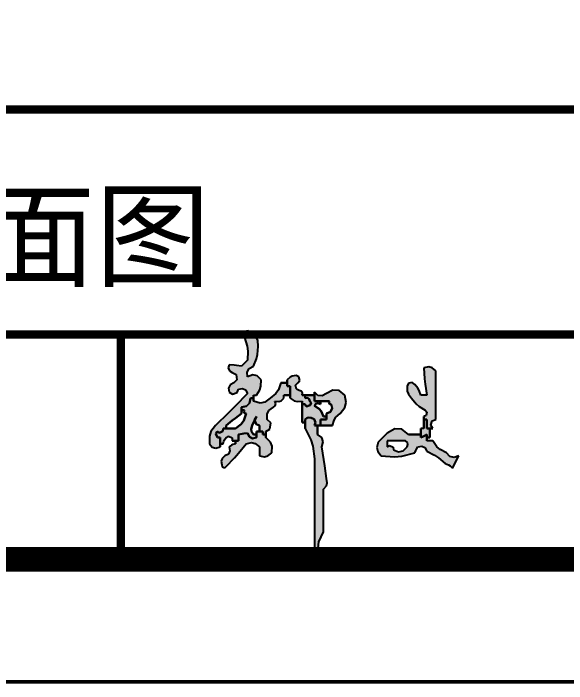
# Model space of a CAD drawing. Header units: millimetres. Extents: x -255 to 9196, y 129 to 426.
# Drawn here: x 4341.2 to 4363.78, y 129.26 to 156.65 of the extents above; entities that cross this region are included whole.
import ezdxf
from ezdxf.enums import TextEntityAlignment as Align

# ---------------------------------------------------------------- set-up
doc = ezdxf.new("R2010")
doc.units = ezdxf.units.MM
doc.layers.add('不打印', color=7, linetype='Continuous', plot=False)
doc.layers.add('地质-图框', color=7, linetype='Continuous')
doc.styles.get("Standard").update_dxf_attribs({"font": 'simfang_0.ttf', "height": 2.5})

# ---------------------------------------------------------------- blocks, each defined once
blk = doc.blocks.new('zhengyi')
h = blk.add_hatch(color=256)
h.dxf.hatch_style = 1
h.paths.add_polyline_path([(256.6931, 181.627), (256.7081, 181.638), (256.7147, 181.6434), (256.7166, 181.6509), (256.7133, 181.6588), (256.7264, 181.6573), (256.735, 181.6602), (256.7446, 181.6692), (256.7446, 181.6734), (256.7446, 181.6755), (256.7446, 181.6797), (256.7654, 181.6797), (256.7654, 181.7109), (256.7613, 181.7109), (256.7592, 181.7109), (256.755, 181.7109), (256.755, 181.7213), (256.7342, 181.7213), (256.7253, 181.6975), (256.7171, 181.6857), (256.6977, 181.6692), (256.679, 181.6554), (256.6628, 181.6525), (256.6404, 181.6588), (256.6404, 181.6692), (256.63, 181.6692), (256.6264, 181.6519), (256.6161, 181.6415), (256.5987, 181.638), (256.5987, 181.6276), (256.6092, 181.6276), (256.6068, 181.6236), (256.6097, 181.6176), (256.6144, 181.6171), (256.6071, 181.5928), (256.5983, 181.5802), (256.5779, 181.5651), (256.5466, 181.5651), (256.5362, 181.5651), (256.5352, 181.5558), (256.5234, 181.5499), (256.5154, 181.5546), (256.5106, 181.5466), (256.5165, 181.5348), (256.5258, 181.5338), (256.5258, 181.513), (256.5362, 181.513), (256.5387, 181.5219), (256.5409, 181.5264), (256.5466, 181.5338), (256.5547, 181.5386), (256.5665, 181.5326), (256.5675, 181.5234), (256.5883, 181.5234), (256.5883, 181.5317), (256.5883, 181.5359), (256.5883, 181.5442), (256.6007, 181.5469), (256.607, 181.5479), (256.6196, 181.5494), (256.6259, 181.537), (256.6371, 181.5314), (256.6508, 181.5338), (256.6508, 181.5442), (256.6404, 181.5442), (256.633, 181.5545), (256.6316, 181.5633), (256.6352, 181.5755), (256.6414, 181.588), (256.6443, 181.5937), (256.6436, 181.5957), (256.6508, 181.6067), (256.6446, 181.5942), (256.6443, 181.5937), (256.6489, 181.58), (256.6612, 181.5755), (256.6612, 181.5546), (256.6717, 181.5546), (256.6717, 181.5505), (256.6717, 181.5484), (256.6717, 181.5442), (256.6821, 181.5442), (256.6821, 181.5546), (256.6966, 181.563), (256.6993, 181.5846), (256.6873, 181.5963), (256.6871, 181.6149)])
h.paths.add_polyline_path([(256.6664, 181.7317), (256.6531, 181.7455), (256.6375, 181.749), (256.6196, 181.7422), (256.6185, 181.7589), (256.6254, 181.7711), (256.6404, 181.7786), (256.6503, 181.8046), (256.6535, 181.8187), (256.656, 181.8463), (256.6549, 181.8678), (256.6476, 181.881), (256.63, 181.8932), (256.6219, 181.9001), (256.6087, 181.8975), (256.6039, 181.888), (256.6016, 181.884), (256.6045, 181.8781), (256.6092, 181.8776), (256.6189, 181.8476), (256.6211, 181.831), (256.6196, 181.7995), (256.6112, 181.7911), (256.6071, 181.787), (256.5987, 181.7786), (256.5822, 181.7817), (256.5738, 181.7827), (256.5571, 181.7838), (256.553, 181.7734), (256.5573, 181.7625), (256.5675, 181.7578), (256.5804, 181.7507), (256.5831, 181.7317), (256.5727, 181.7213), (256.5602, 181.715), (256.5547, 181.7038), (256.5571, 181.6901), (256.5681, 181.6829), (256.5838, 181.6881), (256.5883, 181.7005), (256.6021, 181.7029), (256.6132, 181.6973), (256.6196, 181.6849), (256.5758, 181.6411), (256.5539, 181.6192), (256.5102, 181.5755), (256.4943, 181.5544), (256.4893, 181.5393), (256.4893, 181.513), (256.4988, 181.5011), (256.5115, 181.4975), (256.5258, 181.5025), (256.5258, 181.5338), (256.5165, 181.5348), (256.5106, 181.5466), (256.5154, 181.5546), (256.5234, 181.5499), (256.5352, 181.5558), (256.5362, 181.5651), (256.5466, 181.5651), (256.5466, 181.5755), (256.5675, 181.5921), (256.5779, 181.6005), (256.5987, 181.6171), (256.5987, 181.6276), (256.5987, 181.638), (256.6161, 181.6415), (256.6264, 181.6519), (256.63, 181.6692), (256.6404, 181.6692), (256.6404, 181.6797), (256.6446, 181.6797), (256.6467, 181.6797), (256.6508, 181.6797), (256.6621, 181.6982), (256.6657, 181.71)])
h.paths.add_polyline_path([(256.6985, 181.5185), (256.6821, 181.5338), (256.6821, 181.5442), (256.6717, 181.5442), (256.6717, 181.5484), (256.6717, 181.5505), (256.6717, 181.5546), (256.6508, 181.5546), (256.6508, 181.5442), (256.6508, 181.5338), (256.6371, 181.5314), (256.6259, 181.537), (256.6196, 181.5494), (256.607, 181.5479), (256.6007, 181.5469), (256.5883, 181.5442), (256.5883, 181.5359), (256.5883, 181.5317), (256.5883, 181.5234), (256.5779, 181.5234), (256.5779, 181.513), (256.5689, 181.5105), (256.5644, 181.5083), (256.5571, 181.5025), (256.5595, 181.4888), (256.5539, 181.4776), (256.5414, 181.4713), (256.5323, 181.4618), (256.5294, 181.4531), (256.531, 181.44), (256.5326, 181.4336), (256.5415, 181.4307), (256.5466, 181.4348), (256.5751, 181.4648), (256.5887, 181.4805), (256.6144, 181.513), (256.6331, 181.5171), (256.646, 181.5142), (256.6612, 181.5025), (256.6612, 181.49), (256.6612, 181.4838), (256.6612, 181.4713), (256.6781, 181.468), (256.6896, 181.4709), (256.7029, 181.4817), (256.7042, 181.5041)])
h.paths.add_polyline_path([(256.8718, 181.6241), (256.8647, 181.6325), (256.8488, 181.6432), (256.8542, 181.6498), (256.8617, 181.6517), (256.8696, 181.6484), (256.8696, 181.6588), (256.8488, 181.6588), (256.8488, 181.6797), (256.8175, 181.6797), (256.8175, 181.6692), (256.8249, 181.6705), (256.8314, 181.6661), (256.8331, 181.6588), (256.8373, 181.6537), (256.8343, 181.6448), (256.8279, 181.6432), (256.8239, 181.6409), (256.8181, 181.6438), (256.8175, 181.6484), (256.8071, 181.6484), (256.8071, 181.5859), (256.8175, 181.5859), (256.8175, 181.5963), (256.8242, 181.6017), (256.8299, 181.6031), (256.8383, 181.6015), (256.8485, 181.5968), (256.8529, 181.5859), (256.8488, 181.5755), (256.8696, 181.5755), (256.8696, 181.5963), (256.8779, 181.5963), (256.8821, 181.5963), (256.8904, 181.5963), (256.8904, 181.6067), (256.88, 181.6067)])
h.paths.add_polyline_path([(256.8314, 181.6661), (256.8249, 181.6705), (256.8175, 181.6692), (256.8175, 181.6797), (256.8071, 181.6797), (256.8083, 181.6871), (256.804, 181.6936), (256.7967, 181.6953), (256.7872, 181.7), (256.7845, 181.7133), (256.7915, 181.7213), (256.7984, 181.7293), (256.7958, 181.7426), (256.7863, 181.7474), (256.7726, 181.7445), (256.7655, 181.7409), (256.755, 181.7317), (256.755, 181.7109), (256.7592, 181.7109), (256.7613, 181.7109), (256.7654, 181.7109), (256.7654, 181.6797), (256.7654, 181.6692), (256.78, 181.6601), (256.79, 181.6576), (256.8071, 181.6588), (256.8071, 181.6484), (256.8175, 181.6484), (256.8181, 181.6438), (256.8239, 181.6409), (256.8279, 181.6432), (256.8343, 181.6448), (256.8373, 181.6537), (256.8331, 181.6588)])
h.paths.add_polyline_path([(256.9529, 181.6797), (256.9333, 181.6953), (256.9124, 181.697), (256.8904, 181.6849), (256.8757, 181.6768), (256.8611, 181.6786), (256.8488, 181.6901), (256.8488, 181.6588), (256.9009, 181.6588), (256.8985, 181.6548), (256.9014, 181.6489), (256.9061, 181.6484), (256.9101, 181.635), (256.9036, 181.622), (256.8904, 181.6171), (256.8904, 181.6067), (256.8904, 181.5963), (256.8821, 181.5963), (256.8779, 181.5963), (256.8696, 181.5963), (256.8696, 181.5755), (256.9113, 181.5755), (256.9168, 181.5943), (256.9228, 181.6039), (256.9373, 181.6171), (256.9534, 181.6373), (256.9577, 181.6543)])
h.paths.add_polyline_path([(256.8792, 181.5198), (256.8738, 181.5341), (256.8592, 181.5442), (256.8592, 181.5755), (256.8488, 181.5755), (256.8529, 181.5859), (256.8485, 181.5968), (256.8383, 181.6015), (256.8299, 181.6031), (256.8242, 181.6017), (256.8175, 181.5963), (256.8175, 181.5859), (256.8175, 181.5651), (256.8372, 181.5262), (256.8438, 181.5041), (256.8488, 181.4609), (256.8488, 181.3234), (256.8488, 181.2546), (256.8488, 181.1171), (256.8571, 181.1171), (256.8613, 181.1171), (256.8696, 181.1171), (256.8621, 181.1541), (256.8646, 181.1764), (256.88, 181.2108), (256.88, 181.2692), (256.88, 181.2983), (256.88, 181.3567), (256.8899, 181.3682), (256.8928, 181.3782), (256.8904, 181.3932), (256.8842, 181.4369), (256.8811, 181.4588), (256.8748, 181.5025)])
h.paths.add_polyline_path([(257.2342, 181.5442), (257.2259, 181.54), (257.2217, 181.538), (257.2134, 181.5338), (257.2134, 181.5442), (257.1717, 181.5442), (257.1488, 181.5623), (257.1241, 181.5641), (257.0988, 181.5494), (257.0863, 181.5369), (257.08, 181.5307), (257.0675, 181.5182), (257.0634, 181.4994), (257.0663, 181.4865), (257.078, 181.4713), (257.1239, 181.4678), (257.1481, 181.47), (257.1926, 181.4817), (257.1967, 181.49), (257.1988, 181.4942), (257.203, 181.5025), (257.2168, 181.5049), (257.2279, 181.4994), (257.2342, 181.4869), (257.261, 181.4733), (257.2739, 181.4647), (257.2967, 181.4452), (257.3081, 181.4409), (257.3137, 181.4376), (257.3228, 181.4296), (257.3311, 181.4463), (257.3353, 181.4546), (257.3436, 181.4713), (257.3275, 181.4654), (257.3134, 181.4689), (257.302, 181.4817), (257.2796, 181.493), (257.269, 181.5025), (257.2551, 181.5234), (257.2467, 181.5234), (257.2426, 181.5234), (257.2342, 181.5234)])
h.paths.add_polyline_path([(257.1677, 181.5176), (257.1695, 181.5106), (257.1665, 181.5025), (257.1531, 181.4888), (257.1376, 181.4853), (257.1196, 181.4921), (257.1186, 181.5014), (257.1068, 181.5073), (257.0988, 181.5025), (257.0988, 181.5109), (257.0988, 181.515), (257.0988, 181.5234), (257.1238, 181.5234), (257.1363, 181.5234), (257.1613, 181.5234)], flags=16)
h.paths.add_polyline_path([(257.2655, 181.663), (257.2655, 181.6963), (257.2655, 181.763), (257.2522, 181.7738), (257.2407, 181.7767), (257.2238, 181.7734), (257.2268, 181.7358), (257.2289, 181.717), (257.2342, 181.6797), (257.2259, 181.6797), (257.2217, 181.6797), (257.2134, 181.6797), (257.2078, 181.6955), (257.2034, 181.7033), (257.1926, 181.7161), (257.1845, 181.7231), (257.1712, 181.7204), (257.1665, 181.7109), (257.1673, 181.6931), (257.171, 181.6831), (257.1821, 181.6692), (257.1979, 181.6497), (257.2078, 181.6409), (257.229, 181.6276), (257.2347, 181.6211), (257.2319, 181.6097), (257.2238, 181.6067), (257.2238, 181.5963), (257.2342, 181.5963), (257.2342, 181.5838), (257.2342, 181.5776), (257.2342, 181.5651), (257.2551, 181.5651), (257.2479, 181.5761), (257.2531, 181.5918), (257.2655, 181.5963)])
h.paths.add_polyline_path([(257.2447, 181.5651), (257.2342, 181.5651), (257.2342, 181.5776), (257.2342, 181.5838), (257.2342, 181.5963), (257.2238, 181.5963), (257.2238, 181.5651), (257.2197, 181.5651), (257.2176, 181.5651), (257.2134, 181.5651), (257.2134, 181.5338), (257.2217, 181.538), (257.2259, 181.54), (257.2342, 181.5442), (257.2342, 181.5338), (257.2447, 181.5338)])
for p, q in [((256.6087, 181.8975), (256.6039, 181.888)), ((256.6219, 181.9001), (256.6087, 181.8975)), ((256.63, 181.8932), (256.6219, 181.9001)), ((256.6476, 181.881), (256.63, 181.8932)), ((256.6039, 181.888), (256.6016, 181.884)), ((256.6016, 181.884), (256.6045, 181.8781)), ((256.6045, 181.8781), (256.6092, 181.8776)), ((256.6092, 181.8776), (256.6189, 181.8476)), ((256.6549, 181.8678), (256.6476, 181.881)), ((256.656, 181.8463), (256.6549, 181.8678)), ((256.6189, 181.8476), (256.6211, 181.831)), ((256.6535, 181.8187), (256.656, 181.8463)), ((256.6211, 181.831), (256.6196, 181.7995)), ((256.6196, 181.7995), (256.6112, 181.7911)), ((256.6404, 181.7786), (256.6503, 181.8046)), ((256.6503, 181.8046), (256.6535, 181.8187)), ((256.5571, 181.7838), (256.553, 181.7734)), ((256.5738, 181.7827), (256.5571, 181.7838)), ((256.5822, 181.7817), (256.5738, 181.7827)), ((256.5987, 181.7786), (256.5822, 181.7817)), ((256.6071, 181.787), (256.5987, 181.7786)), ((256.6112, 181.7911), (256.6071, 181.787)), ((256.6254, 181.7711), (256.6404, 181.7786)), ((257.2407, 181.7767), (257.2238, 181.7734)), ((257.2522, 181.7738), (257.2407, 181.7767)), ((257.2655, 181.763), (257.2522, 181.7738)), ((256.553, 181.7734), (256.5573, 181.7625)), ((256.5573, 181.7625), (256.5675, 181.7578)), ((256.5675, 181.7578), (256.5804, 181.7507)), ((256.5804, 181.7507), (256.5831, 181.7317)), ((256.6185, 181.7589), (256.6254, 181.7711)), ((256.6196, 181.7422), (256.6185, 181.7589)), ((257.2238, 181.7734), (257.2268, 181.7358)), ((257.2655, 181.6963), (257.2655, 181.763)), ((256.5831, 181.7317), (256.5727, 181.7213)), ((256.6375, 181.749), (256.6196, 181.7422)), ((256.6531, 181.7455), (256.6375, 181.749)), ((256.6664, 181.7317), (256.6531, 181.7455)), ((256.6657, 181.71), (256.6664, 181.7317)), ((256.7655, 181.7409), (256.755, 181.7317)), ((256.755, 181.7317), (256.755, 181.7109)), ((256.755, 181.7109), (256.755, 181.7317)), ((256.755, 181.7317), (256.755, 181.7109)), ((256.7726, 181.7445), (256.7655, 181.7409)), ((256.7863, 181.7474), (256.7726, 181.7445)), ((256.7958, 181.7426), (256.7863, 181.7474)), ((256.7915, 181.7213), (256.7984, 181.7293)), ((256.7984, 181.7293), (256.7958, 181.7426)), ((257.2268, 181.7358), (257.2289, 181.717)), ((256.5602, 181.715), (256.5547, 181.7038)), ((256.5727, 181.7213), (256.5602, 181.715)), ((256.6621, 181.6982), (256.6657, 181.71)), ((256.7342, 181.7213), (256.7253, 181.6975)), ((256.755, 181.7213), (256.7342, 181.7213)), ((256.7342, 181.7213), (256.755, 181.7213)), ((256.755, 181.7213), (256.7342, 181.7213)), ((256.755, 181.7109), (256.755, 181.7213)), ((256.755, 181.7213), (256.755, 181.7109)), ((256.755, 181.7109), (256.755, 181.7213)), ((256.755, 181.7109), (256.7592, 181.7109)), ((256.7592, 181.7109), (256.755, 181.7109)), ((256.7592, 181.7109), (256.7613, 181.7109)), ((256.7613, 181.7109), (256.7592, 181.7109)), ((256.7613, 181.7109), (256.7654, 181.7109)), ((256.7654, 181.7109), (256.7613, 181.7109)), ((256.7654, 181.7109), (256.7654, 181.6692)), ((256.7654, 181.6692), (256.7654, 181.7109)), ((256.7654, 181.7109), (256.7654, 181.6692)), ((256.7654, 181.6797), (256.7654, 181.7109)), ((256.7654, 181.7109), (256.7654, 181.6797)), ((256.7654, 181.6797), (256.7654, 181.7109)), ((256.7845, 181.7133), (256.7915, 181.7213)), ((256.7872, 181.7), (256.7845, 181.7133)), ((257.1712, 181.7204), (257.1665, 181.7109)), ((257.1665, 181.7109), (257.1673, 181.6931)), ((257.1845, 181.7231), (257.1712, 181.7204)), ((257.1926, 181.7161), (257.1845, 181.7231)), ((257.2034, 181.7033), (257.1926, 181.7161)), ((257.2289, 181.717), (257.2342, 181.6797)), ((256.5547, 181.7038), (256.5571, 181.6901)), ((256.5571, 181.6901), (256.5681, 181.6829)), ((256.5681, 181.6829), (256.5838, 181.6881)), ((256.6196, 181.6849), (256.5758, 181.6411)), ((256.5838, 181.6881), (256.5883, 181.7005)), ((256.5883, 181.7005), (256.6021, 181.7029)), ((256.6021, 181.7029), (256.6132, 181.6973)), ((256.6132, 181.6973), (256.6196, 181.6849)), ((256.6508, 181.6797), (256.6621, 181.6982)), ((256.7171, 181.6857), (256.6977, 181.6692)), ((256.7253, 181.6975), (256.7171, 181.6857)), ((256.7967, 181.6953), (256.7872, 181.7)), ((256.804, 181.6936), (256.7967, 181.6953)), ((256.8083, 181.6871), (256.804, 181.6936)), ((256.8071, 181.6797), (256.8083, 181.6871)), ((256.8611, 181.6786), (256.8488, 181.6901)), ((256.8488, 181.6901), (256.8488, 181.6588)), ((256.8488, 181.6588), (256.8488, 181.6901)), ((256.8488, 181.6901), (256.8488, 181.6588)), ((256.8904, 181.6849), (256.8757, 181.6768)), ((256.9124, 181.697), (256.8904, 181.6849)), ((256.9333, 181.6953), (256.9124, 181.697)), ((256.9529, 181.6797), (256.9333, 181.6953)), ((257.1673, 181.6931), (257.171, 181.6831)), ((257.171, 181.6831), (257.1821, 181.6692)), ((257.2078, 181.6955), (257.2034, 181.7033)), ((257.2134, 181.6797), (257.2078, 181.6955)), ((257.2655, 181.663), (257.2655, 181.6963)), ((256.63, 181.6692), (256.6264, 181.6519)), ((256.6264, 181.6519), (256.63, 181.6692)), ((256.6404, 181.6692), (256.63, 181.6692)), ((256.63, 181.6692), (256.6404, 181.6692)), ((256.6404, 181.6692), (256.63, 181.6692)), ((256.63, 181.6692), (256.6404, 181.6692)), ((256.6404, 181.6692), (256.63, 181.6692)), ((256.63, 181.6692), (256.6404, 181.6692)), ((256.6404, 181.6692), (256.6404, 181.6797)), ((256.6404, 181.6797), (256.6404, 181.6692)), ((256.6404, 181.6692), (256.6404, 181.6797)), ((256.6404, 181.6797), (256.6446, 181.6797)), ((256.6404, 181.6588), (256.6404, 181.6692)), ((256.6404, 181.6692), (256.6404, 181.6588)), ((256.6404, 181.6588), (256.6404, 181.6692)), ((256.6628, 181.6525), (256.6404, 181.6588)), ((256.6446, 181.6797), (256.6467, 181.6797)), ((256.6467, 181.6797), (256.6508, 181.6797)), ((256.6977, 181.6692), (256.679, 181.6554)), ((256.7166, 181.6509), (256.7133, 181.6588)), ((256.7133, 181.6588), (256.7264, 181.6573)), ((256.7264, 181.6573), (256.735, 181.6602)), ((256.735, 181.6602), (256.7446, 181.6692)), ((256.7446, 181.6755), (256.7446, 181.6797)), ((256.7446, 181.6797), (256.7654, 181.6797)), ((256.7654, 181.6797), (256.7446, 181.6797)), ((256.7446, 181.6797), (256.7654, 181.6797)), ((256.7446, 181.6734), (256.7446, 181.6755)), ((256.7446, 181.6692), (256.7446, 181.6734)), ((256.7654, 181.6692), (256.78, 181.6601)), ((256.78, 181.6601), (256.79, 181.6576)), ((256.79, 181.6576), (256.8071, 181.6588)), ((256.8175, 181.6797), (256.8071, 181.6797)), ((256.8071, 181.6797), (256.8175, 181.6797)), ((256.8175, 181.6797), (256.8071, 181.6797)), ((256.8071, 181.6588), (256.8071, 181.6484)), ((256.8071, 181.6484), (256.8071, 181.6588)), ((256.8071, 181.6588), (256.8071, 181.6484)), ((256.8488, 181.6797), (256.8175, 181.6797)), ((256.8175, 181.6797), (256.8488, 181.6797)), ((256.8488, 181.6797), (256.8175, 181.6797)), ((256.8175, 181.6797), (256.8175, 181.6692)), ((256.8175, 181.6692), (256.8175, 181.6797)), ((256.8175, 181.6797), (256.8175, 181.6692)), ((256.8175, 181.6692), (256.8175, 181.6797)), ((256.8175, 181.6797), (256.8175, 181.6692)), ((256.8175, 181.6692), (256.8175, 181.6797)), ((256.8175, 181.6692), (256.8249, 181.6705)), ((256.8249, 181.6705), (256.8175, 181.6692)), ((256.8249, 181.6705), (256.8314, 181.6661)), ((256.8314, 181.6661), (256.8249, 181.6705)), ((256.8314, 181.6661), (256.8331, 181.6588)), ((256.8331, 181.6588), (256.8314, 181.6661)), ((256.8331, 181.6588), (256.8373, 181.6537)), ((256.8373, 181.6537), (256.8331, 181.6588)), ((256.8488, 181.6588), (256.8488, 181.6797)), ((256.8488, 181.6797), (256.8488, 181.6588)), ((256.8488, 181.6588), (256.8488, 181.6797)), ((256.8696, 181.6588), (256.8488, 181.6588)), ((256.8488, 181.6588), (256.8696, 181.6588)), ((256.8696, 181.6588), (256.8488, 181.6588)), ((256.8488, 181.6588), (256.9009, 181.6588)), ((256.9009, 181.6588), (256.8488, 181.6588)), ((256.8488, 181.6588), (256.9009, 181.6588)), ((256.8757, 181.6768), (256.8611, 181.6786)), ((256.8696, 181.6484), (256.8696, 181.6588)), ((256.8696, 181.6588), (256.8696, 181.6484)), ((256.8696, 181.6484), (256.8696, 181.6588)), ((256.9009, 181.6588), (256.8696, 181.6588)), ((256.8696, 181.6588), (256.9009, 181.6588)), ((256.9009, 181.6588), (256.8696, 181.6588)), ((256.8696, 181.6588), (256.8696, 181.6484)), ((256.8696, 181.6484), (256.8696, 181.6588)), ((256.8696, 181.6588), (256.8696, 181.6484)), ((256.9009, 181.6588), (256.8985, 181.6548)), ((256.8985, 181.6548), (256.9009, 181.6588)), ((256.9577, 181.6543), (256.9529, 181.6797)), ((257.1821, 181.6692), (257.1979, 181.6497)), ((257.2217, 181.6797), (257.2134, 181.6797)), ((257.2259, 181.6797), (257.2217, 181.6797)), ((257.2342, 181.6797), (257.2259, 181.6797)), ((257.2655, 181.5963), (257.2655, 181.663)), ((256.5758, 181.6411), (256.5539, 181.6192)), ((256.6161, 181.6415), (256.5987, 181.638)), ((256.5987, 181.638), (256.6161, 181.6415)), ((256.5987, 181.638), (256.5987, 181.6276)), ((256.5987, 181.6276), (256.5987, 181.638)), ((256.5987, 181.638), (256.5987, 181.6276)), ((256.5987, 181.6171), (256.5987, 181.638)), ((256.5987, 181.638), (256.5987, 181.6171)), ((256.5987, 181.6171), (256.5987, 181.638)), ((256.6264, 181.6519), (256.6161, 181.6415)), ((256.6161, 181.6415), (256.6264, 181.6519)), ((256.679, 181.6554), (256.6628, 181.6525)), ((256.6931, 181.627), (256.7081, 181.638)), ((256.7081, 181.638), (256.7147, 181.6434)), ((256.7147, 181.6434), (256.7166, 181.6509)), ((256.8175, 181.6484), (256.8071, 181.6484)), ((256.8071, 181.6484), (256.8175, 181.6484)), ((256.8175, 181.6484), (256.8071, 181.6484)), ((256.8071, 181.6484), (256.8071, 181.5859)), ((256.8071, 181.5859), (256.8071, 181.6484)), ((256.8071, 181.6484), (256.8071, 181.5859)), ((256.8071, 181.6484), (256.8175, 181.6484)), ((256.8175, 181.6484), (256.8071, 181.6484)), ((256.8071, 181.6484), (256.8175, 181.6484)), ((256.8181, 181.6438), (256.8175, 181.6484)), ((256.8175, 181.6484), (256.8181, 181.6438)), ((256.8239, 181.6409), (256.8181, 181.6438)), ((256.8181, 181.6438), (256.8239, 181.6409)), ((256.8279, 181.6432), (256.8239, 181.6409)), ((256.8239, 181.6409), (256.8279, 181.6432)), ((256.8343, 181.6448), (256.8279, 181.6432)), ((256.8279, 181.6432), (256.8343, 181.6448)), ((256.8373, 181.6537), (256.8343, 181.6448)), ((256.8343, 181.6448), (256.8373, 181.6537)), ((256.8488, 181.6432), (256.8542, 181.6498)), ((256.8542, 181.6498), (256.8488, 181.6432)), ((256.8647, 181.6325), (256.8488, 181.6432)), ((256.8488, 181.6432), (256.8647, 181.6325)), ((256.8542, 181.6498), (256.8617, 181.6517)), ((256.8617, 181.6517), (256.8542, 181.6498)), ((256.8617, 181.6517), (256.8696, 181.6484)), ((256.8696, 181.6484), (256.8617, 181.6517)), ((256.8985, 181.6548), (256.9014, 181.6489)), ((256.9014, 181.6489), (256.8985, 181.6548)), ((256.9014, 181.6489), (256.9061, 181.6484)), ((256.9061, 181.6484), (256.9014, 181.6489)), ((256.9061, 181.6484), (256.9101, 181.635)), ((256.9101, 181.635), (256.9061, 181.6484)), ((256.9373, 181.6171), (256.9534, 181.6373)), ((256.9534, 181.6373), (256.9577, 181.6543)), ((257.1979, 181.6497), (257.2078, 181.6409)), ((257.2078, 181.6409), (257.229, 181.6276)), ((256.5539, 181.6192), (256.5102, 181.5755)), ((256.5779, 181.6005), (256.5987, 181.6171)), ((256.5987, 181.6171), (256.5779, 181.6005)), ((256.5987, 181.6276), (256.6092, 181.6276)), ((256.6092, 181.6276), (256.5987, 181.6276)), ((256.5987, 181.6276), (256.6092, 181.6276)), ((256.6092, 181.6276), (256.5987, 181.6276)), ((256.5987, 181.6276), (256.6092, 181.6276)), ((256.6092, 181.6276), (256.5987, 181.6276)), ((256.5987, 181.6276), (256.5987, 181.6171)), ((256.5987, 181.6171), (256.5987, 181.6276)), ((256.5987, 181.6276), (256.5987, 181.6171)), ((256.6092, 181.6276), (256.6068, 181.6236)), ((256.6068, 181.6236), (256.6092, 181.6276)), ((256.6068, 181.6236), (256.6097, 181.6176)), ((256.6097, 181.6176), (256.6068, 181.6236)), ((256.6144, 181.6171), (256.6071, 181.5928)), ((256.6071, 181.5928), (256.6144, 181.6171)), ((256.6097, 181.6176), (256.6144, 181.6171)), ((256.6144, 181.6171), (256.6097, 181.6176)), ((256.6871, 181.6149), (256.6931, 181.627)), ((256.6873, 181.5963), (256.6871, 181.6149)), ((256.8718, 181.6241), (256.8647, 181.6325)), ((256.8647, 181.6325), (256.8718, 181.6241)), ((256.88, 181.6067), (256.8718, 181.6241)), ((256.8718, 181.6241), (256.88, 181.6067)), ((256.9036, 181.622), (256.8904, 181.6171)), ((256.8904, 181.6171), (256.9036, 181.622)), ((256.8904, 181.6171), (256.8904, 181.5963)), ((256.8904, 181.5963), (256.8904, 181.6171)), ((256.8904, 181.6171), (256.8904, 181.5963)), ((256.8904, 181.6067), (256.8904, 181.6171)), ((256.8904, 181.6171), (256.8904, 181.6067)), ((256.8904, 181.6067), (256.8904, 181.6171)), ((256.9101, 181.635), (256.9036, 181.622)), ((256.9036, 181.622), (256.9101, 181.635)), ((256.9228, 181.6039), (256.9373, 181.6171)), ((257.229, 181.6276), (257.2347, 181.6211)), ((257.2347, 181.6211), (257.2319, 181.6097)), ((256.5466, 181.5755), (256.5675, 181.5921)), ((256.5675, 181.5921), (256.5466, 181.5755)), ((256.5675, 181.5921), (256.5779, 181.6005)), ((256.5779, 181.6005), (256.5675, 181.5921)), ((256.6071, 181.5928), (256.5983, 181.5802)), ((256.5983, 181.5802), (256.6071, 181.5928)), ((256.6414, 181.588), (256.6446, 181.5942)), ((256.6446, 181.5942), (256.6414, 181.588)), ((256.6508, 181.6067), (256.6436, 181.5957)), ((256.6436, 181.5957), (256.6508, 181.6067)), ((256.6436, 181.5957), (256.6489, 181.58)), ((256.6489, 181.58), (256.6436, 181.5957)), ((256.6446, 181.5942), (256.6508, 181.6067)), ((256.6508, 181.6067), (256.6446, 181.5942)), ((256.6993, 181.5846), (256.6873, 181.5963)), ((256.8242, 181.6017), (256.8175, 181.5963)), ((256.8175, 181.5963), (256.8242, 181.6017)), ((256.8175, 181.5963), (256.8175, 181.5651)), ((256.8175, 181.5651), (256.8175, 181.5963)), ((256.8175, 181.5963), (256.8175, 181.5651)), ((256.8175, 181.5859), (256.8175, 181.5963)), ((256.8175, 181.5963), (256.8175, 181.5859)), ((256.8175, 181.5859), (256.8175, 181.5963)), ((256.8299, 181.6031), (256.8242, 181.6017)), ((256.8242, 181.6017), (256.8299, 181.6031)), ((256.8383, 181.6015), (256.8299, 181.6031)), ((256.8299, 181.6031), (256.8383, 181.6015)), ((256.8485, 181.5968), (256.8383, 181.6015)), ((256.8383, 181.6015), (256.8485, 181.5968)), ((256.8529, 181.5859), (256.8485, 181.5968)), ((256.8485, 181.5968), (256.8529, 181.5859)), ((256.8696, 181.5755), (256.8696, 181.5963)), ((256.8696, 181.5963), (256.8696, 181.5755)), ((256.8696, 181.5755), (256.8696, 181.5963)), ((256.8696, 181.5963), (256.8779, 181.5963)), ((256.8779, 181.5963), (256.8696, 181.5963)), ((256.8696, 181.5963), (256.8696, 181.5755)), ((256.8696, 181.5755), (256.8696, 181.5963)), ((256.8696, 181.5963), (256.8696, 181.5755)), ((256.8779, 181.5963), (256.8821, 181.5963)), ((256.8821, 181.5963), (256.8779, 181.5963)), ((256.8904, 181.6067), (256.88, 181.6067)), ((256.88, 181.6067), (256.8904, 181.6067)), ((256.8904, 181.6067), (256.88, 181.6067)), ((256.88, 181.6067), (256.8904, 181.6067)), ((256.8904, 181.6067), (256.88, 181.6067)), ((256.88, 181.6067), (256.8904, 181.6067)), ((256.8821, 181.5963), (256.8904, 181.5963)), ((256.8904, 181.5963), (256.8821, 181.5963)), ((256.8904, 181.5963), (256.8904, 181.6067)), ((256.8904, 181.6067), (256.8904, 181.5963)), ((256.8904, 181.5963), (256.8904, 181.6067)), ((256.9113, 181.5755), (256.9168, 181.5943)), ((256.9168, 181.5943), (256.9228, 181.6039)), ((257.2319, 181.6097), (257.2238, 181.6067)), ((257.2238, 181.6067), (257.2238, 181.5963)), ((257.2238, 181.5963), (257.2238, 181.6067)), ((257.2238, 181.6067), (257.2238, 181.5963)), ((257.2342, 181.5963), (257.2238, 181.5963)), ((257.2238, 181.5963), (257.2342, 181.5963)), ((257.2342, 181.5963), (257.2238, 181.5963)), ((257.2238, 181.5963), (257.2238, 181.5651)), ((257.2238, 181.5651), (257.2238, 181.5963)), ((257.2238, 181.5963), (257.2238, 181.5651)), ((257.2238, 181.5963), (257.2342, 181.5963)), ((257.2342, 181.5963), (257.2238, 181.5963)), ((257.2238, 181.5963), (257.2342, 181.5963)), ((257.2342, 181.5838), (257.2342, 181.5963)), ((257.2342, 181.5963), (257.2342, 181.5838)), ((257.2479, 181.5761), (257.2531, 181.5918)), ((257.2531, 181.5918), (257.2655, 181.5963)), ((256.5102, 181.5755), (256.4943, 181.5544)), ((256.5466, 181.5651), (256.5466, 181.5755)), ((256.5466, 181.5755), (256.5466, 181.5651)), ((256.5466, 181.5651), (256.5466, 181.5755)), ((256.5466, 181.5755), (256.5466, 181.5651)), ((256.5466, 181.5651), (256.5466, 181.5755)), ((256.5466, 181.5755), (256.5466, 181.5651)), ((256.5983, 181.5802), (256.5779, 181.5651)), ((256.5779, 181.5651), (256.5983, 181.5802)), ((256.6316, 181.5633), (256.6352, 181.5755)), ((256.6352, 181.5755), (256.6316, 181.5633)), ((256.6352, 181.5755), (256.6414, 181.588)), ((256.6414, 181.588), (256.6352, 181.5755)), ((256.6489, 181.58), (256.6612, 181.5755)), ((256.6612, 181.5755), (256.6489, 181.58)), ((256.6612, 181.5755), (256.6612, 181.5546)), ((256.6612, 181.5546), (256.6612, 181.5755)), ((256.6612, 181.5755), (256.6612, 181.5546)), ((256.6612, 181.5546), (256.6612, 181.5755)), ((256.6612, 181.5755), (256.6612, 181.5546)), ((256.6612, 181.5546), (256.6612, 181.5755)), ((256.6966, 181.563), (256.6993, 181.5846)), ((256.8071, 181.5859), (256.8175, 181.5859)), ((256.8175, 181.5859), (256.8071, 181.5859)), ((256.8071, 181.5859), (256.8175, 181.5859)), ((256.8488, 181.5755), (256.8529, 181.5859)), ((256.8529, 181.5859), (256.8488, 181.5755)), ((256.8592, 181.5755), (256.8488, 181.5755)), ((256.8488, 181.5755), (256.8592, 181.5755)), ((256.8592, 181.5755), (256.8488, 181.5755)), ((256.8488, 181.5755), (256.8696, 181.5755)), ((256.8696, 181.5755), (256.8488, 181.5755)), ((256.8488, 181.5755), (256.8696, 181.5755)), ((256.8592, 181.5442), (256.8592, 181.5755)), ((256.8592, 181.5755), (256.8592, 181.5442)), ((256.8592, 181.5442), (256.8592, 181.5755)), ((256.8696, 181.5755), (256.9113, 181.5755)), ((256.9113, 181.5755), (256.8696, 181.5755)), ((256.8696, 181.5755), (256.9113, 181.5755)), ((257.2342, 181.5776), (257.2342, 181.5838)), ((257.2342, 181.5838), (257.2342, 181.5776)), ((257.2342, 181.5651), (257.2342, 181.5776)), ((257.2342, 181.5776), (257.2342, 181.5651)), ((257.2551, 181.5651), (257.2479, 181.5761)), ((256.4943, 181.5544), (256.4893, 181.5393)), ((256.5154, 181.5546), (256.5106, 181.5466)), ((256.5106, 181.5466), (256.5154, 181.5546)), ((256.5106, 181.5466), (256.5165, 181.5348)), ((256.5165, 181.5348), (256.5106, 181.5466)), ((256.5234, 181.5499), (256.5154, 181.5546)), ((256.5154, 181.5546), (256.5234, 181.5499)), ((256.5352, 181.5558), (256.5234, 181.5499)), ((256.5234, 181.5499), (256.5352, 181.5558)), ((256.5362, 181.5651), (256.5352, 181.5558)), ((256.5352, 181.5558), (256.5362, 181.5651)), ((256.5779, 181.5651), (256.5362, 181.5651)), ((256.5362, 181.5651), (256.5779, 181.5651)), ((256.5779, 181.5651), (256.5362, 181.5651)), ((256.5362, 181.5651), (256.5466, 181.5651)), ((256.5466, 181.5651), (256.5362, 181.5651)), ((256.5362, 181.5651), (256.5466, 181.5651)), ((256.5466, 181.5651), (256.5779, 181.5651)), ((256.5779, 181.5651), (256.5466, 181.5651)), ((256.5466, 181.5651), (256.5779, 181.5651)), ((256.5883, 181.5442), (256.6007, 181.5469)), ((256.6007, 181.5469), (256.5883, 181.5442)), ((256.5883, 181.5359), (256.5883, 181.5442)), ((256.5883, 181.5442), (256.5883, 181.5359)), ((256.6007, 181.5469), (256.607, 181.5479)), ((256.607, 181.5479), (256.6007, 181.5469)), ((256.607, 181.5479), (256.6196, 181.5494)), ((256.6196, 181.5494), (256.607, 181.5479)), ((256.6196, 181.5494), (256.6259, 181.537)), ((256.6259, 181.537), (256.6196, 181.5494)), ((256.633, 181.5545), (256.6316, 181.5633)), ((256.6316, 181.5633), (256.633, 181.5545)), ((256.6404, 181.5442), (256.633, 181.5545)), ((256.633, 181.5545), (256.6404, 181.5442)), ((256.6508, 181.5442), (256.6404, 181.5442)), ((256.6404, 181.5442), (256.6508, 181.5442)), ((256.6508, 181.5442), (256.6404, 181.5442)), ((256.6404, 181.5442), (256.6508, 181.5442)), ((256.6508, 181.5442), (256.6404, 181.5442)), ((256.6404, 181.5442), (256.6508, 181.5442)), ((256.6717, 181.5546), (256.6508, 181.5546)), ((256.6508, 181.5546), (256.6717, 181.5546)), ((256.6717, 181.5546), (256.6508, 181.5546)), ((256.6508, 181.5546), (256.6508, 181.5338)), ((256.6508, 181.5338), (256.6508, 181.5546)), ((256.6508, 181.5546), (256.6508, 181.5338)), ((256.6508, 181.5442), (256.6508, 181.5546)), ((256.6508, 181.5546), (256.6508, 181.5442)), ((256.6508, 181.5442), (256.6508, 181.5546)), ((256.6508, 181.5546), (256.6612, 181.5546)), ((256.6612, 181.5546), (256.6508, 181.5546)), ((256.6508, 181.5546), (256.6612, 181.5546)), ((256.6508, 181.5338), (256.6508, 181.5442)), ((256.6508, 181.5442), (256.6508, 181.5338)), ((256.6508, 181.5338), (256.6508, 181.5442)), ((256.6612, 181.5546), (256.6717, 181.5546)), ((256.6717, 181.5546), (256.6612, 181.5546)), ((256.6612, 181.5546), (256.6717, 181.5546)), ((256.6717, 181.5546), (256.6717, 181.5505)), ((256.6717, 181.5505), (256.6717, 181.5546)), ((256.6717, 181.5505), (256.6717, 181.5484)), ((256.6717, 181.5484), (256.6717, 181.5505)), ((256.6717, 181.5484), (256.6717, 181.5442)), ((256.6717, 181.5442), (256.6717, 181.5484)), ((256.6717, 181.5442), (256.6821, 181.5442)), ((256.6821, 181.5442), (256.6717, 181.5442)), ((256.6717, 181.5442), (256.6821, 181.5442)), ((256.6821, 181.5442), (256.6717, 181.5442)), ((256.6717, 181.5442), (256.6821, 181.5442)), ((256.6821, 181.5442), (256.6717, 181.5442)), ((256.6821, 181.5546), (256.6966, 181.563)), ((256.6821, 181.5442), (256.6821, 181.5546)), ((256.6821, 181.5546), (256.6821, 181.5442)), ((256.6821, 181.5442), (256.6821, 181.5546)), ((256.6821, 181.5338), (256.6821, 181.5442)), ((256.6821, 181.5442), (256.6821, 181.5338)), ((256.6821, 181.5338), (256.6821, 181.5442)), ((256.8175, 181.5651), (256.8372, 181.5262)), ((256.8738, 181.5341), (256.8592, 181.5442)), ((257.0988, 181.5494), (257.0863, 181.5369)), ((257.1241, 181.5641), (257.0988, 181.5494)), ((257.1488, 181.5623), (257.1241, 181.5641)), ((257.1717, 181.5442), (257.1488, 181.5623)), ((257.2134, 181.5442), (257.1717, 181.5442)), ((257.1717, 181.5442), (257.2134, 181.5442)), ((257.2134, 181.5442), (257.1717, 181.5442)), ((257.2176, 181.5651), (257.2134, 181.5651)), ((257.2134, 181.5651), (257.2134, 181.5338)), ((257.2134, 181.5338), (257.2134, 181.5651)), ((257.2134, 181.5651), (257.2134, 181.5338)), ((257.2134, 181.5338), (257.2134, 181.5442)), ((257.2134, 181.5442), (257.2134, 181.5338)), ((257.2134, 181.5338), (257.2134, 181.5442)), ((257.2197, 181.5651), (257.2176, 181.5651)), ((257.2238, 181.5651), (257.2197, 181.5651)), ((257.2342, 181.5442), (257.2259, 181.54)), ((257.2259, 181.54), (257.2342, 181.5442)), ((257.2447, 181.5651), (257.2342, 181.5651)), ((257.2342, 181.5651), (257.2447, 181.5651)), ((257.2447, 181.5651), (257.2342, 181.5651)), ((257.2342, 181.5651), (257.2551, 181.5651)), ((257.2551, 181.5651), (257.2342, 181.5651)), ((257.2342, 181.5651), (257.2551, 181.5651)), ((257.2342, 181.5234), (257.2342, 181.5442)), ((257.2342, 181.5442), (257.2342, 181.5234)), ((257.2342, 181.5234), (257.2342, 181.5442)), ((257.2342, 181.5442), (257.2342, 181.5338)), ((257.2342, 181.5338), (257.2342, 181.5442)), ((257.2342, 181.5442), (257.2342, 181.5338)), ((257.2447, 181.5338), (257.2447, 181.5651)), ((257.2447, 181.5651), (257.2447, 181.5338)), ((257.2447, 181.5338), (257.2447, 181.5651)), ((256.4893, 181.5393), (256.4893, 181.513)), ((256.5165, 181.5348), (256.5258, 181.5338)), ((256.5258, 181.5338), (256.5165, 181.5348)), ((256.5258, 181.5338), (256.5258, 181.513)), ((256.5258, 181.513), (256.5258, 181.5338)), ((256.5258, 181.5338), (256.5258, 181.513)), ((256.5258, 181.5025), (256.5258, 181.5338)), ((256.5258, 181.5338), (256.5258, 181.5025)), ((256.5258, 181.5025), (256.5258, 181.5338)), ((256.5362, 181.513), (256.5387, 181.5219)), ((256.5387, 181.5219), (256.5409, 181.5264)), ((256.5409, 181.5264), (256.5466, 181.5338)), ((256.5466, 181.5338), (256.5547, 181.5386)), ((256.5547, 181.5386), (256.5665, 181.5326)), ((256.5665, 181.5326), (256.5675, 181.5234)), ((256.5675, 181.5234), (256.5883, 181.5234)), ((256.5883, 181.5234), (256.5675, 181.5234)), ((256.5675, 181.5234), (256.5883, 181.5234)), ((256.5883, 181.5234), (256.5779, 181.5234)), ((256.5779, 181.5234), (256.5883, 181.5234)), ((256.5883, 181.5234), (256.5779, 181.5234)), ((256.5779, 181.5234), (256.5779, 181.513)), ((256.5779, 181.513), (256.5779, 181.5234)), ((256.5779, 181.5234), (256.5779, 181.513)), ((256.5883, 181.5317), (256.5883, 181.5359)), ((256.5883, 181.5359), (256.5883, 181.5317)), ((256.5883, 181.5234), (256.5883, 181.5317)), ((256.5883, 181.5317), (256.5883, 181.5234)), ((256.6259, 181.537), (256.6371, 181.5314)), ((256.6371, 181.5314), (256.6259, 181.537)), ((256.6371, 181.5314), (256.6508, 181.5338)), ((256.6508, 181.5338), (256.6371, 181.5314)), ((256.6985, 181.5185), (256.6821, 181.5338)), ((256.8372, 181.5262), (256.8438, 181.5041)), ((256.8792, 181.5198), (256.8738, 181.5341)), ((257.08, 181.5307), (257.0675, 181.5182)), ((257.0863, 181.5369), (257.08, 181.5307)), ((257.1238, 181.5234), (257.0988, 181.5234)), ((257.0988, 181.5234), (257.0988, 181.515)), ((257.1363, 181.5234), (257.1238, 181.5234)), ((257.1613, 181.5234), (257.1363, 181.5234)), ((257.1677, 181.5176), (257.1613, 181.5234)), ((257.2217, 181.538), (257.2134, 181.5338)), ((257.2134, 181.5338), (257.2217, 181.538)), ((257.2259, 181.54), (257.2217, 181.538)), ((257.2217, 181.538), (257.2259, 181.54)), ((257.2342, 181.5338), (257.2447, 181.5338)), ((257.2447, 181.5338), (257.2342, 181.5338)), ((257.2342, 181.5338), (257.2447, 181.5338)), ((257.2426, 181.5234), (257.2342, 181.5234)), ((257.2467, 181.5234), (257.2426, 181.5234)), ((257.2551, 181.5234), (257.2467, 181.5234)), ((257.269, 181.5025), (257.2551, 181.5234)), ((256.4893, 181.513), (256.4988, 181.5011)), ((256.4988, 181.5011), (256.5115, 181.4975)), ((256.5115, 181.4975), (256.5258, 181.5025)), ((256.5258, 181.513), (256.5362, 181.513)), ((256.5362, 181.513), (256.5258, 181.513)), ((256.5258, 181.513), (256.5362, 181.513)), ((256.5644, 181.5083), (256.5571, 181.5025)), ((256.5571, 181.5025), (256.5595, 181.4888)), ((256.5689, 181.5105), (256.5644, 181.5083)), ((256.5779, 181.513), (256.5689, 181.5105)), ((256.5887, 181.4805), (256.6144, 181.513)), ((256.6144, 181.513), (256.6331, 181.5171)), ((256.6331, 181.5171), (256.646, 181.5142)), ((256.646, 181.5142), (256.6612, 181.5025)), ((256.6612, 181.5025), (256.6612, 181.49)), ((256.7042, 181.5041), (256.6985, 181.5185)), ((256.7029, 181.4817), (256.7042, 181.5041)), ((256.8438, 181.5041), (256.8488, 181.4609)), ((256.8748, 181.5025), (256.8792, 181.5198)), ((256.8811, 181.4588), (256.8748, 181.5025)), ((257.0675, 181.5182), (257.0634, 181.4994)), ((257.0634, 181.4994), (257.0663, 181.4865)), ((257.0988, 181.515), (257.0988, 181.5109)), ((257.0988, 181.5109), (257.0988, 181.5025)), ((257.0988, 181.5025), (257.1068, 181.5073)), ((257.1068, 181.5073), (257.1186, 181.5014)), ((257.1186, 181.5014), (257.1196, 181.4921)), ((257.1531, 181.4888), (257.1665, 181.5025)), ((257.1665, 181.5025), (257.1695, 181.5106)), ((257.1695, 181.5106), (257.1677, 181.5176)), ((257.1988, 181.4942), (257.203, 181.5025)), ((257.203, 181.5025), (257.2168, 181.5049)), ((257.2168, 181.5049), (257.2279, 181.4994)), ((257.2279, 181.4994), (257.2342, 181.4869)), ((257.2796, 181.493), (257.269, 181.5025)), ((256.5539, 181.4776), (256.5414, 181.4713)), ((256.5595, 181.4888), (256.5539, 181.4776)), ((256.5751, 181.4648), (256.5887, 181.4805)), ((256.6612, 181.49), (256.6612, 181.4838)), ((256.6612, 181.4838), (256.6612, 181.4713)), ((256.6896, 181.4709), (256.7029, 181.4817)), ((257.0663, 181.4865), (257.078, 181.4713)), ((257.1196, 181.4921), (257.1376, 181.4853)), ((257.1376, 181.4853), (257.1531, 181.4888)), ((257.1481, 181.47), (257.1926, 181.4817)), ((257.1926, 181.4817), (257.1967, 181.49)), ((257.1967, 181.49), (257.1988, 181.4942)), ((257.2342, 181.4869), (257.261, 181.4733)), ((257.302, 181.4817), (257.2796, 181.493)), ((257.3134, 181.4689), (257.302, 181.4817)), ((256.5323, 181.4618), (256.5294, 181.4531)), ((256.5294, 181.4531), (256.531, 181.44)), ((256.5414, 181.4713), (256.5323, 181.4618)), ((256.5466, 181.4348), (256.5751, 181.4648)), ((256.6612, 181.4713), (256.6781, 181.468)), ((256.6781, 181.468), (256.6896, 181.4709)), ((256.8488, 181.4609), (256.8488, 181.3234)), ((256.8842, 181.4369), (256.8811, 181.4588)), ((257.078, 181.4713), (257.1239, 181.4678)), ((257.1239, 181.4678), (257.1481, 181.47)), ((257.261, 181.4733), (257.2739, 181.4647)), ((257.2739, 181.4647), (257.2967, 181.4452)), ((257.3275, 181.4654), (257.3134, 181.4689)), ((257.3436, 181.4713), (257.3275, 181.4654)), ((257.3311, 181.4463), (257.3353, 181.4546)), ((257.3353, 181.4546), (257.3436, 181.4713)), ((256.531, 181.44), (256.5326, 181.4336)), ((256.5326, 181.4336), (256.5415, 181.4307)), ((256.5415, 181.4307), (256.5466, 181.4348)), ((256.8904, 181.3932), (256.8842, 181.4369)), ((257.2967, 181.4452), (257.3081, 181.4409)), ((257.3081, 181.4409), (257.3137, 181.4376)), ((257.3137, 181.4376), (257.3228, 181.4296)), ((257.3228, 181.4296), (257.3311, 181.4463)), ((256.8928, 181.3782), (256.8904, 181.3932)), ((256.88, 181.3567), (256.8899, 181.3682)), ((256.8899, 181.3682), (256.8928, 181.3782)), ((256.88, 181.2983), (256.88, 181.3567)), ((256.8488, 181.3234), (256.8488, 181.2546)), ((256.88, 181.2692), (256.88, 181.2983)), ((256.88, 181.2108), (256.88, 181.2692)), ((256.8488, 181.2546), (256.8488, 181.1171)), ((256.8646, 181.1764), (256.88, 181.2108)), ((256.8621, 181.1541), (256.8646, 181.1764)), ((256.8696, 181.1171), (256.8621, 181.1541)), ((256.8488, 181.1171), (256.8571, 181.1171)), ((256.8571, 181.1171), (256.8613, 181.1171)), ((256.8613, 181.1171), (256.8696, 181.1171))]:
    blk.add_line(p, q)

msp = doc.modelspace()

# ---------------------------------------------------------------- linework, layer by layer
at = {"const_width": 0.345}
for points in [[(4276.631, 171.112), (4460.49, 171.112), (4460.49, 134.34), (4276.631, 134.34), (4276.631, 171.112)], [(4276.631, 171.112), (4460.49, 171.112), (4460.49, 134.34), (4276.631, 134.34), (4276.631, 171.112)], [(4276.631, 152.726), (4460.49, 152.726)], [(4276.631, 143.533), (4460.49, 143.533)], [(4299.613, 143.533), (4460.49, 143.533)], [(4345.583, 143.533), (4345.583, 134.34)]]:
    msp.add_lwpolyline(points, dxfattribs=at)
at = {"layer": '不打印', "linetype": 'Continuous', "const_width": 0.15}
msp.add_lwpolyline([(4045.49, 129.34), (4465.49, 129.34), (4465.49, 426.34), (4045.49, 426.34), (4045.49, 129.34)], dxfattribs=at)
at = {"layer": '地质-图框', "linetype": 'Continuous', "const_width": 1}
msp.add_lwpolyline([(4050.49, 134.34), (4460.49, 134.34), (4460.49, 421.34), (4050.49, 421.34), (4050.49, 134.34), (4460.49, 134.34)], dxfattribs=at)

# ---------------------------------------------------------------- block references
at = {"linetype": 'Continuous', "xscale": 11.90925452421711, "yscale": 11.90925452421711, "zscale": 11.90925452421711}
msp.add_blockref('zhengyi', (1294.61, -2022.617), dxfattribs=at)

# ---------------------------------------------------------------- texts
msp.add_text('工程地质剖面图', height=3.4474).set_placement((4332.794, 145.845), align=Align.CENTER)

doc.saveas('drawing.dxf')
